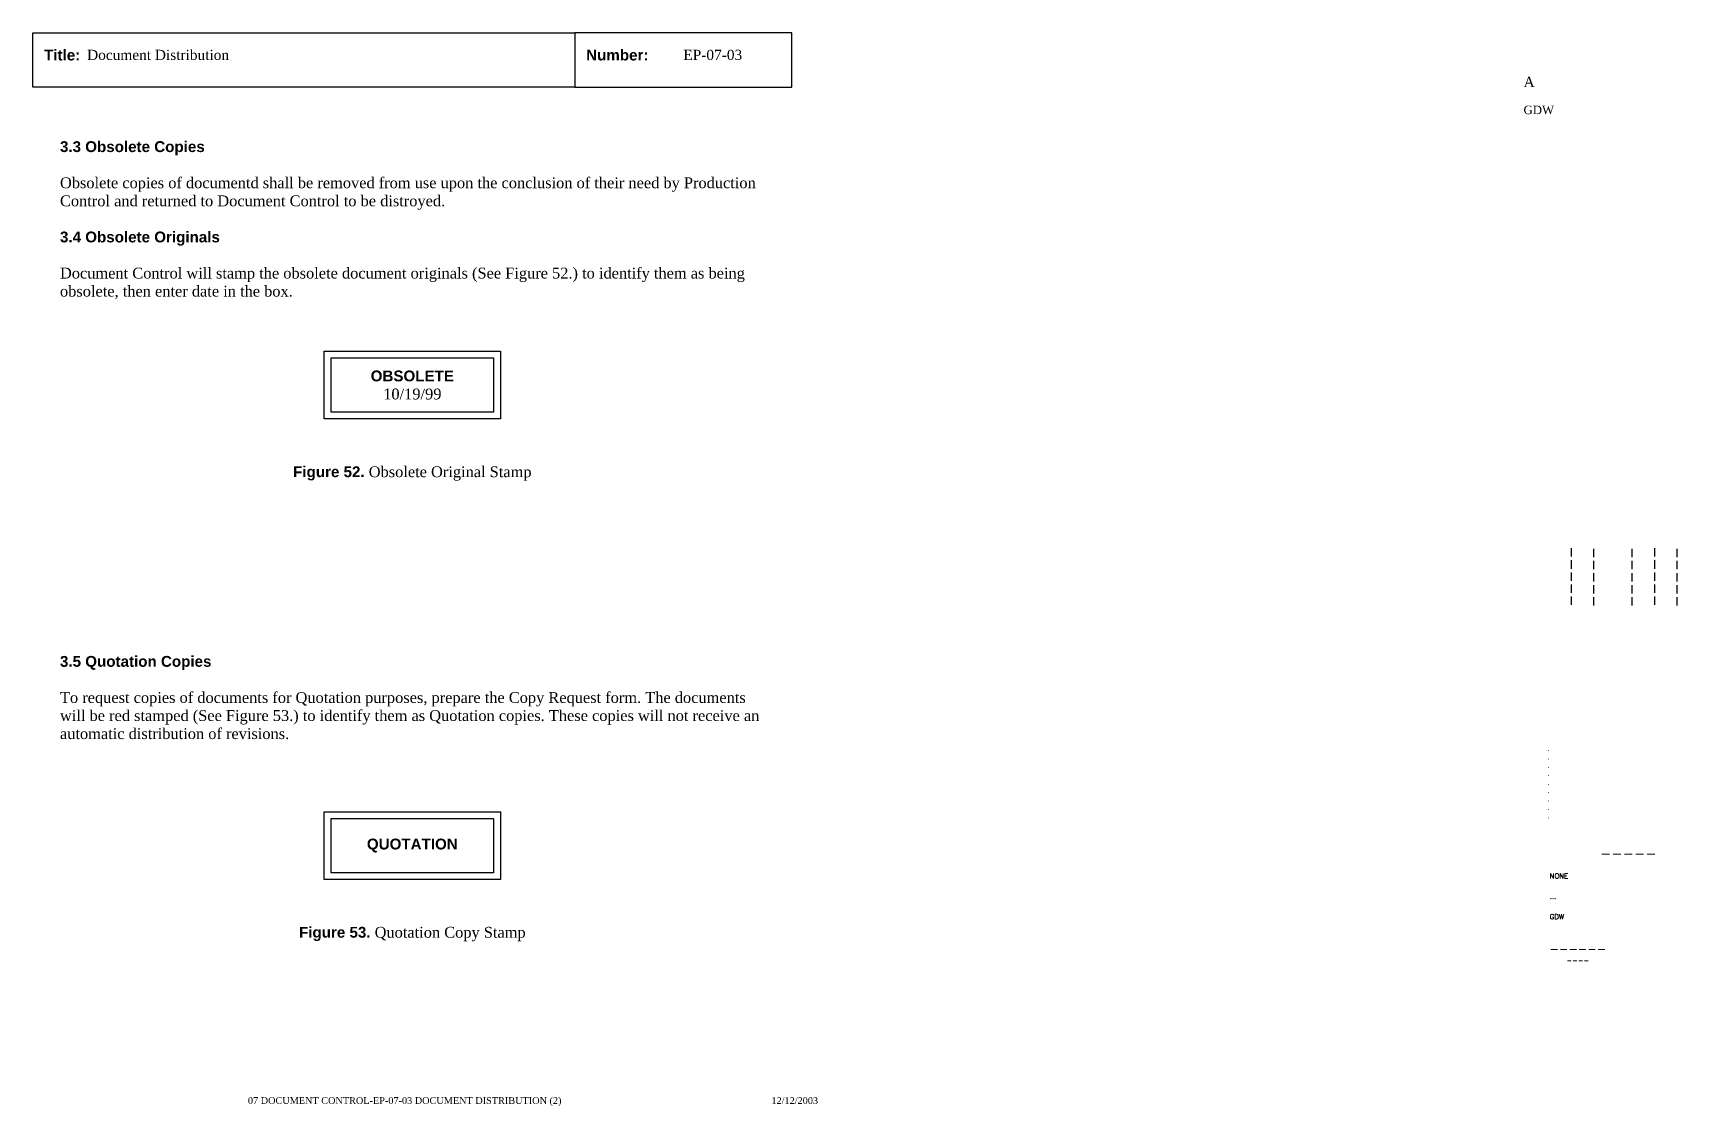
# Paper-space layout 'EP-07-03 Document Distribution (2)' of a CAD drawing. Header units: inches. Extents: x 1 to 31.3, y 0.2 to 20.
import ezdxf
from ezdxf.enums import TextEntityAlignment as Align

# ---------------------------------------------------------------- set-up
doc = ezdxf.new("R2010")
doc.units = ezdxf.units.IN
doc.header["$MEASUREMENT"] = 0
doc.layers.add('TitleBlock_Attributes', color=40, linetype='Continuous', plot=False)
doc.layers.add('TitleBlock_Atts_Print', color=1, linetype='Continuous')
doc.styles.get("Standard").update_dxf_attribs({"font": 'simplex.shx'})
doc.styles.add('style1', font='TIMES.TTF')
doc.styles.add('styleAtt', font='TIMES.TTF')
doc.styles.add('TBBIGTEXT', font='complex.shx')

# ---------------------------------------------------------------- blocks, each defined once
blk = doc.blocks.new('Test1')
at = {"layer": 'TitleBlock_Attributes', "style": 'TBBIGTEXT', "width": 0.8}
for tag, p, height in [('SideLine1', (29.492, 9.408), 0.25), ('SideLine2', (29.906, 9.396), 0.25), ('SideLine3', (30.612, 9.396), 0.25), ('SideLine4', (31.026, 9.408), 0.25), ('SideLine5', (31.44, 9.396), 0.25), ('File-Layout', (28.803, 3.641), 0.125)]:
    blk.add_attdef(tag, p, '', height=height, rotation=90, dxfattribs=at)
at = {"layer": 'TitleBlock_Attributes'}
for tag, p, height in [('REV1', (28.947, 6.754), 0.0625), ('REV2', (28.947, 6.598), 0.0625), ('REV3', (28.947, 6.442), 0.0625), ('REV4', (28.947, 6.286), 0.0625), ('REV5', (28.947, 6.13), 0.0625), ('REV6', (28.947, 5.974), 0.0625), ('REV7', (28.947, 5.818), 0.0625), ('REV8', (28.947, 5.662), 0.0625), ('REV9', (28.947, 5.506), 0.0625), ('SCALE', (28.983, 4.394), 0.0938), ('INCHARGE', (28.983, 4.016), 0.0938), ('DRW', (28.983, 3.641), 0.0938)]:
    blk.add_attdef(tag, p, '', height=height, dxfattribs=at)
at = {"layer": 'TitleBlock_Attributes', "style": 'TBBIGTEXT'}
for tag, height, p in [('PROJNUM', 0.188, (30.434, 4.761)), ('DWG_NUM', 0.156, (31.168, 4.127)), ('CUSTOMER', 0.156, (29.501, 3.017)), ('LOCATION', 0.0938, (29.501, 2.835)), ('DESC_1', 0.188, (29.501, 2.412)), ('DESC_2', 0.188, (29.501, 2.1)), ('DESC_3', 0.188, (29.501, 1.787))]:
    blk.add_attdef(tag, text='', height=height, dxfattribs=at).set_placement(p, align=Align.CENTER)
at = {"layer": 'TitleBlock_Attributes'}
blk.add_attdef('DRW_DATE', text='', height=0.0938, dxfattribs=at).set_placement((31.149, 3.648), align=Align.CENTER)

psp = doc.layouts.new('EP-07-03 Document Distribution (2)')

# ---------------------------------------------------------------- linework, layer by layer
for points in [[(1, 20), (11, 20), (11, 19), (1, 19)], [(11, 19), (15, 19), (15, 20), (11, 20)]]:
    psp.add_lwpolyline(points, close=True)
at = {"color": 30}
for points in [[(6.375, 14.125), (9.625, 14.125), (9.625, 12.875), (6.375, 12.875)], [(6.5, 14), (9.5, 14), (9.5, 13), (6.5, 13)], [(6.375, 5.625), (9.625, 5.625), (9.625, 4.375), (6.375, 4.375)], [(6.5, 5.5), (9.5, 5.5), (9.5, 4.5), (6.5, 4.5)]]:
    psp.add_lwpolyline(points, close=True, dxfattribs=at)

# ---------------------------------------------------------------- block references
ref = psp.add_blockref('Test1', (0, 0))
ref.add_attrib('CUSTOMER', '------', dxfattribs={"layer": 'TitleBlock_Attributes', "height": 0.1562, "style": 'TBBIGTEXT'}).set_placement((29.501, 3.017), align=Align.CENTER)
ref.add_attrib('LOCATION', '----', dxfattribs={"layer": 'TitleBlock_Attributes', "height": 0.0938, "style": 'TBBIGTEXT'}).set_placement((29.501, 2.835), align=Align.CENTER)
ref.add_attrib('DESC_1', 'Document Distribution', (2, 19.5), dxfattribs={"layer": 'TitleBlock_Atts_Print', "height": 0.1875, "style": 'styleAtt'})
ref.add_attrib('DESC_2', 'EP-07-03', (13, 19.5), dxfattribs={"layer": 'TitleBlock_Atts_Print', "height": 0.1875, "style": 'styleAtt'})
ref.add_attrib('DESC_3', 'A', (28.5, 19), dxfattribs={"layer": 'TitleBlock_Attributes', "height": 0.188, "style": 'styleAtt'})
ref.add_attrib('PROJNUM', '-----', dxfattribs={"layer": 'TitleBlock_Attributes', "height": 0.1875, "style": 'TBBIGTEXT'}).set_placement((30.434, 4.761), align=Align.CENTER)
ref.add_attrib('DWG_NUM', 'GDW', (28.5, 18.5), dxfattribs={"layer": 'TitleBlock_Attributes', "height": 0.1562, "style": 'styleAtt'})
ref.add_attrib('DRW_DATE', '12/12/2003', dxfattribs={"layer": 'TitleBlock_Atts_Print', "height": 0.125, "style": 'styleAtt'}).set_placement((15.055, 0.232), align=Align.CENTER)
ref.add_attrib('DRW', 'GDW', (28.983, 3.641), dxfattribs={"layer": 'TitleBlock_Attributes', "height": 0.0938})
ref.add_attrib('INCHARGE', '...', (28.983, 4.016), dxfattribs={"layer": 'TitleBlock_Attributes', "height": 0.0938})
ref.add_attrib('SCALE', 'NONE', (28.983, 4.394), dxfattribs={"layer": 'TitleBlock_Attributes', "height": 0.0938})
ref.add_attrib('REV1', '.', (28.947, 6.754), dxfattribs={"layer": 'TitleBlock_Attributes', "height": 0.0625})
ref.add_attrib('REV2', '.', (28.947, 6.598), dxfattribs={"layer": 'TitleBlock_Attributes', "height": 0.0625})
ref.add_attrib('REV3', '.', (28.947, 6.442), dxfattribs={"layer": 'TitleBlock_Attributes', "height": 0.0625})
ref.add_attrib('REV4', '.', (28.947, 6.286), dxfattribs={"layer": 'TitleBlock_Attributes', "height": 0.0625})
ref.add_attrib('REV5', '.', (28.947, 6.13), dxfattribs={"layer": 'TitleBlock_Attributes', "height": 0.0625})
ref.add_attrib('REV6', '.', (28.947, 5.974), dxfattribs={"layer": 'TitleBlock_Attributes', "height": 0.0625})
ref.add_attrib('REV7', '.', (28.947, 5.818), dxfattribs={"layer": 'TitleBlock_Attributes', "height": 0.0625})
ref.add_attrib('REV8', '.', (28.947, 5.662), dxfattribs={"layer": 'TitleBlock_Attributes', "height": 0.0625})
ref.add_attrib('REV9', '.', (28.947, 5.506), dxfattribs={"layer": 'TitleBlock_Attributes', "height": 0.0625})
ref.add_attrib('SideLine1', '-----', (29.492, 9.408), dxfattribs={"layer": 'TitleBlock_Attributes', "height": 0.25, "rotation": 90, "style": 'TBBIGTEXT', "width": 0.8})
ref.add_attrib('SideLine2', '-----', (29.906, 9.396), dxfattribs={"layer": 'TitleBlock_Attributes', "height": 0.25, "rotation": 90, "style": 'TBBIGTEXT', "width": 0.8})
ref.add_attrib('SideLine3', '-----', (30.612, 9.396), dxfattribs={"layer": 'TitleBlock_Attributes', "height": 0.25, "rotation": 90, "style": 'TBBIGTEXT', "width": 0.8})
ref.add_attrib('SideLine4', '-----', (31.026, 9.408), dxfattribs={"layer": 'TitleBlock_Attributes', "height": 0.25, "rotation": 90, "style": 'TBBIGTEXT', "width": 0.8})
ref.add_attrib('SideLine5', '-----', (31.44, 9.396), dxfattribs={"layer": 'TitleBlock_Attributes', "height": 0.25, "rotation": 90, "style": 'TBBIGTEXT', "width": 0.8})
ref.add_attrib('File-Layout', '07 DOCUMENT CONTROL-EP-07-03 DOCUMENT DISTRIBUTION (2)', dxfattribs={"layer": 'TitleBlock_Atts_Print', "height": 0.125, "style": 'styleAtt'}).set_placement((7.859, 0.232), align=Align.CENTER)

# ---------------------------------------------------------------- texts
at = {"color": 5, "char_height": 0.2, "width": 2, "attachment_point": 1, "line_spacing_factor": 1.5, "style": 'style1'}
for s, insert in [('{\\fArial|b1|i0|c0|p34;Title:}', (1.207, 19.691)), ('{\\fArial|b1|i0|c0|p34;Number:}', (11.207, 19.691))]:
    psp.add_mtext(s, dxfattribs=dict(at, insert=insert))
at = {"color": 5, "char_height": 0.2, "style": 'style1'}
for s, insert, width, attachment_point in [('{\\fArial|b1|i0|c0|p34;3.3 Obsolete Copies\\P\\P}Obsolete copies of documentd shall be removed from use upon the conclusion of their need by Production Control and returned to Document Control to be distroyed.\\P\\P{\\fArial|b1|i0|c0|p34;3.4 Obsolete Originals\\P\\P}Document Control will stamp the obsolete document originals (See Figure 52.) to identify them as being obsolete, then enter date in the box.', (1.5, 18), 13, 1), ('{\\fArial|b1|i0|c0|p34;OBSOLETE\\P}10/19/99', (8, 13.5), 2.357, 5), ('{\\fArial|b1|i0|c0|p34;Figure 52.} Obsolete Original Stamp', (8, 12), 13, 2), ('{\\fArial|b1|i0|c0|p34;3.5 Quotation Copies\\P\\P}To request copies of documents for Quotation purposes, prepare the Copy Request form. The documents will be red stamped (See Figure 53.) to identify them as Quotation copies. These copies will not receive an automatic distribution of revisions.', (1.5, 8.5), 13, 1), ('{\\fArial|b1|i0|c0|p34;QUOTATION}', (8, 5), 2.357, 5), ('{\\fArial|b1|i0|c0|p34;Figure 53.} Quotation Copy Stamp', (8, 3.5), 13, 2)]:
    psp.add_mtext(s, dxfattribs=dict(at, insert=insert, width=width, attachment_point=attachment_point))

doc.saveas('drawing.dxf')
